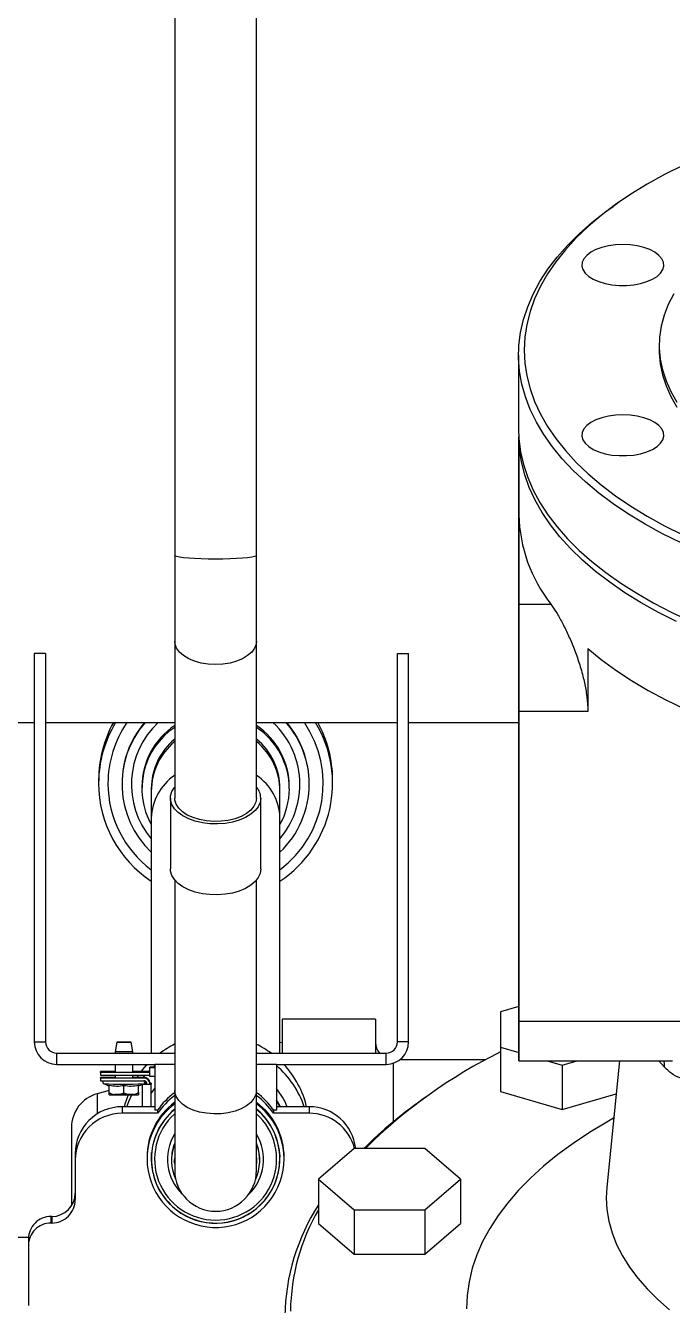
# Model space of a CAD drawing. Header units: millimetres. Extents: x -69706 to 52883, y -6882 to 68885.
# Drawn here: x 6067.6 to 6243.1, y 63258.2 to 63605.4 of the extents above; entities that cross this region are included whole.
import ezdxf

# ---------------------------------------------------------------- set-up
doc = ezdxf.new("R2010")
doc.units = ezdxf.units.MM
doc.layers.add('B2F-H-EQ-P-T20001$0$M-HVAC-EQPM', color=134, linetype='Continuous')

# ---------------------------------------------------------------- blocks, each defined once
blk = doc.blocks.new('B2F-H-EQ-P-T20001$0$CH-B2C-05、09-1000RT_20201019')
at = {"color": 0, "linetype": 'Continuous', "lineweight": 25}
for p, q in [((2193.4, 2173.31), (2193.4, 2020.44)), ((2215.62, 2020.44), (2215.62, 2173.31)), ((2313.64, 2116.06), (2312.39, 2115.18)), ((2324.91, 2077.48), (2324.91, 2076.16)), ((2286.74, 2074.84), (2286.74, 2054.75)), ((2286.81, 2052.64), (2286.81, 2031.5)), ((2286.81, 2052.64), (2286.81, 2047.95)), ((2286.81, 2031.5), (2286.81, 2052.64)), ((2286.81, 2047.95), (2286.81, 1963.92)), ((2286.81, 2007.24), (2286.81, 2031.5)), ((2193.4, 2020.44), (2193.4, 1997.25)), ((2215.62, 1997.25), (2215.62, 2020.44)), ((2286.81, 2007.24), (2295.5, 2007.24)), ((2193.4, 1997.25), (2193.4, 1954.66)), ((2215.62, 1954.66), (2215.62, 1997.25)), ((2158.34, 1993.91), (2155.3, 1993.91)), ((2155.3, 1993.91), (2155.3, 1888.5)), ((2158.34, 1993.91), (2158.34, 1888.5)), ((2253.85, 1888.5), (2253.85, 1993.91)), ((2253.85, 1993.91), (2256.9, 1993.91)), ((2256.9, 1888.5), (2256.9, 1993.91)), ((2305.52, 1995.26), (2305.52, 1978.1)), ((2305.52, 1978.1), (2286.81, 1978.1)), ((2286.81, 1894.07), (2286.81, 1978.1)), ((49.78, 1975.12), (2155.3, 1975.12)), ((2158.34, 1975.12), (2193.4, 1975.12)), ((2215.62, 1975.12), (2253.85, 1975.12)), ((2256.9, 1975.12), (2286.81, 1975.12)), ((2172.76, 1959.66), (2172.76, 1958.65)), ((2179.11, 1958.6), (2179.11, 1958.42)), ((2229.91, 1958.42), (2229.91, 1958.6)), ((2236.26, 1958.65), (2236.26, 1959.66)), ((2184.51, 1957.67), (2184.51, 1957.19)), ((2187.05, 1957.19), (2187.05, 1956.51)), ((2187.05, 1956.51), (2187.05, 1949.26)), ((2221.97, 1956.51), (2221.97, 1957.19)), ((2221.97, 1949.26), (2221.97, 1956.51)), ((2224.51, 1957.19), (2224.51, 1957.67)), ((2192.25, 1954.66), (2192.25, 1935.41)), ((2216.77, 1935.41), (2216.77, 1954.66)), ((2187.05, 1949.26), (2187.05, 1885.45)), ((2221.97, 1885.45), (2221.97, 1949.26)), ((2286.81, 1934.77), (2286.81, 1886.26)), ((2193.4, 1932.44), (2193.4, 1875.34)), ((2215.62, 1875.34), (2215.62, 1932.44)), ((2286.81, 1898.08), (2281.87, 1896.65)), ((2281.87, 1896.65), (2281.87, 1887.03)), ((2281.87, 1896.65), (2281.87, 1884.63)), ((2247.94, 1894.63), (2222.54, 1894.63)), ((2222.54, 1894.63), (2222.54, 1885.45)), ((2247.94, 1894.63), (2247.94, 1885.45)), ((2341.53, 1894.07), (2286.81, 1894.07)), ((2155.3, 1888.5), (2158.34, 1888.5)), ((2161.39, 1885.45), (2193.4, 1885.45)), ((2161.39, 1882.41), (2161.39, 1885.45)), ((2177.66, 1888.42), (2177.21, 1885.83)), ((2177.21, 1885.83), (2177.21, 1885.45)), ((2182.03, 1885.83), (2181.57, 1888.42)), ((2182.03, 1885.45), (2182.03, 1885.83)), ((2193.13, 1885.45), (2193.4, 1885.58)), ((2215.62, 1885.58), (2215.89, 1885.45)), ((2215.62, 1885.45), (2250.8, 1885.45)), ((2222.54, 1888.37), (2221.97, 1888.22)), ((2250.8, 1882.41), (2250.8, 1885.45)), ((2256.9, 1888.5), (2253.85, 1888.5)), ((2281.87, 1887.03), (2281.87, 1875)), ((2281.87, 1887.03), (2286.81, 1885.61)), ((2161.39, 1882.41), (2188.01, 1882.41)), ((2177.21, 1882.41), (2177.21, 1880.32)), ((2182.03, 1880.32), (2182.03, 1882.41)), ((2188.01, 1882.34), (2188.01, 1882.47)), ((2188.01, 1882.47), (2193.4, 1882.47)), ((2193.4, 1882.34), (2188.01, 1882.34)), ((2188.01, 1882.34), (2188.01, 1869.95)), ((2215.62, 1882.47), (2221.01, 1882.47)), ((2221.01, 1882.34), (2215.62, 1882.34)), ((2221.01, 1882.47), (2221.01, 1882.34)), ((2221.01, 1882.41), (2250.8, 1882.41)), ((2221.01, 1882.34), (2221.01, 1869.95)), ((2252.71, 1882.71), (2252.71, 1866.81)), ((2277.82, 1883.61), (2254.44, 1883.61)), ((2281.87, 1884.63), (2281.87, 1875)), ((2286.81, 1883.4), (2328.47, 1883.4)), ((2294.45, 1883.4), (2298.54, 1882.22)), ((2298.54, 1882.22), (2302.63, 1883.4)), ((2298.54, 1882.22), (2298.54, 1870.19)), ((2314.09, 1883.4), (2310.69, 1849.08)), ((2326.33, 1881.61), (2324.76, 1883.4)), ((2173.27, 1880.21), (2173.27, 1880.43)), ((2177.21, 1880.43), (2173.27, 1880.43)), ((2186.67, 1880.21), (2173.27, 1880.21)), ((2173.27, 1880.21), (2173.27, 1879.44)), ((2173.27, 1879.44), (2186.67, 1879.44)), ((2173.27, 1878.66), (2173.27, 1878.88)), ((2177.21, 1878.88), (2173.27, 1878.88)), ((2173.27, 1878.66), (2173.27, 1877.89)), ((2185.07, 1878.66), (2173.27, 1878.66)), ((2177.21, 1879.44), (2177.21, 1878.77)), ((2186.67, 1880.43), (2182.03, 1880.43)), ((2182.03, 1878.77), (2182.03, 1879.44)), ((2185.07, 1878.88), (2182.03, 1878.88)), ((2183.24, 1878.88), (2183.62, 1879.44)), ((2184.89, 1878.88), (2185.37, 1879.44)), ((2185.07, 1878.66), (2185.07, 1878.88)), ((2186.28, 1880.43), (2186.67, 1880.82)), ((2188.01, 1881.63), (2186.67, 1881.63)), ((2186.67, 1881.42), (2186.67, 1881.63)), ((2186.67, 1879.07), (2186.67, 1881.42)), ((2188.01, 1881.42), (2186.67, 1881.42)), ((2188.01, 1879.07), (2186.67, 1879.07)), ((2175.66, 1875.35), (2172.37, 1874.44)), ((2173.27, 1877.89), (2185.07, 1877.89)), ((2175.66, 1874.74), (2175.66, 1876.76)), ((2179.62, 1874.7), (2179.62, 1876.72)), ((2183.58, 1874.74), (2183.58, 1876.76)), ((2184.7, 1877.06), (2184.7, 1877.13)), ((2184.7, 1870.9), (2184.7, 1877.06)), ((2185.08, 1877.06), (2185.08, 1877.16)), ((2185.9, 1877.06), (2185.9, 1877.05)), ((2186.67, 1877.06), (2186.67, 1877.28)), ((2186.67, 1877.27), (2186.67, 1877.06)), ((2187.05, 1877.27), (2187.05, 1877.06)), ((2187.05, 1870.9), (2187.05, 1877.06)), ((2193.4, 1875.34), (2193.4, 1853.67)), ((2215.62, 1853.67), (2215.62, 1875.34)), ((2281.87, 1875), (2298.54, 1870.19)), ((2172.37, 1874.44), (2172.37, 1868.96)), ((2175.66, 1874.17), (2175.66, 1874.17)), ((2183.58, 1874.17), (2183.58, 1874.17)), ((2261.84, 1873.71), (2260.6, 1872.83)), ((2298.54, 1870.19), (2313.2, 1874.42)), ((2179.11, 1870.9), (2179.11, 1869.12)), ((2188.01, 1870.9), (2179.11, 1870.9)), ((2188.76, 1869.12), (2179.11, 1869.12)), ((2188.76, 1869.95), (2188.01, 1869.95)), ((2188.76, 1869.95), (2188.76, 1869.12)), ((2220.26, 1869.95), (2220.26, 1869.12)), ((2221.01, 1869.95), (2220.26, 1869.95)), ((2229.91, 1869.12), (2220.26, 1869.12)), ((2229.91, 1870.9), (2221.01, 1870.9)), ((2229.91, 1870.9), (2229.91, 1869.12)), ((2165.39, 1865.26), (2165.39, 1844.81)), ((2166.41, 1858.2), (2166.41, 1856.43)), ((2187.09, 1857.19), (2187.14, 1858.53)), ((2221.88, 1858.53), (2221.94, 1857.19)), ((2242.08, 1859.61), (2232.45, 1851.28)), ((2261.32, 1859.61), (2242.08, 1859.61)), ((2270.95, 1851.28), (2261.32, 1859.61)), ((2166.41, 1856.43), (2166.41, 1845.71)), ((2185.9, 1857.2), (2185.9, 1856.77)), ((2187.05, 1856.98), (2187.14, 1855.43)), ((2187.09, 1857.19), (2187.09, 1856.76)), ((2192.53, 1856.56), (2192.53, 1856.26)), ((2216.49, 1856.26), (2216.49, 1856.56)), ((2221.88, 1855.43), (2221.97, 1856.98)), ((2221.94, 1856.76), (2221.94, 1857.19)), ((2223.12, 1856.77), (2223.12, 1857.2)), ((2232.45, 1851.28), (2242.08, 1842.94)), ((2232.45, 1851.28), (2232.45, 1839.25)), ((2261.32, 1842.94), (2270.95, 1851.28)), ((2270.95, 1851.28), (2270.95, 1839.25)), ((2165.39, 1844.81), (2165.42, 1844.08)), ((2159.81, 1841.13), (2159.81, 1839.36)), ((2160.06, 1841.13), (2159.81, 1841.13)), ((2160.06, 1841.13), (2160.06, 1839.36)), ((2242.08, 1842.94), (2242.08, 1830.91)), ((2242.08, 1842.94), (2261.32, 1842.94)), ((2261.32, 1842.94), (2261.32, 1830.91)), ((2160.06, 1839.36), (2159.81, 1839.36)), ((2232.45, 1839.25), (2242.08, 1830.91)), ((2261.32, 1830.91), (2270.95, 1839.25)), ((2153.72, 1835.41), (1258.09, 1835.41)), ((2153.71, 1835.04), (2153.71, 1833.26)), ((2153.71, 1833.26), (2153.71, 1817.01)), ((2242.08, 1830.91), (2261.32, 1830.91))]:
    blk.add_line(p, q, dxfattribs=at)
at = {"color": 0, "linetype": 'Continuous', "lineweight": 25, "flags": 128}
for points in [[(2331.27, 2126.25), (2326.31, 2123.78), (2321.62, 2121.18), (2317.19, 2118.47), (2313.05, 2115.64), (2309.19, 2112.72), (2305.64, 2109.7), (2302.4, 2106.6), (2299.47, 2103.41), (2296.87, 2100.16), (2294.61, 2096.85), (2292.68, 2093.48), (2291.1, 2090.07), (2289.86, 2086.62), (2288.98, 2083.15), (2288.45, 2079.66), (2288.27, 2076.16), (2288.45, 2072.66), (2288.98, 2069.16), (2289.86, 2065.69), (2291.1, 2062.24), (2292.68, 2058.83), (2294.61, 2055.46), (2296.87, 2052.15), (2299.47, 2048.9), (2302.4, 2045.72), (2305.64, 2042.61), (2309.19, 2039.59), (2313.05, 2036.67), (2317.19, 2033.85), (2321.62, 2031.13), (2326.31, 2028.53), (2331.27, 2026.06)], [(2330.83, 2023.89), (2325.84, 2026.36), (2321.09, 2028.95), (2316.61, 2031.66), (2312.41, 2034.47), (2308.5, 2037.39), (2304.89, 2040.4), (2301.58, 2043.5), (2298.59, 2046.68), (2295.92, 2049.93), (2293.59, 2053.24), (2291.58, 2056.61), (2289.92, 2060.02), (2288.61, 2063.47), (2287.64, 2066.95), (2287.02, 2070.45), (2286.76, 2073.96), (2286.84, 2077.47), (2287.29, 2080.98), (2288.08, 2084.47), (2289.22, 2087.93), (2290.71, 2091.36), (2292.54, 2094.75), (2294.71, 2098.09), (2297.22, 2101.38), (2300.05, 2104.59), (2303.2, 2107.73), (2306.66, 2110.79), (2310.42, 2113.75), (2312.39, 2115.18)], [(2315.04, 2104.8), (2313.06, 2104.71), (2311.14, 2104.44), (2309.34, 2104.01), (2307.73, 2103.43), (2306.35, 2102.71), (2305.26, 2101.87), (2304.47, 2100.96), (2304.03, 2099.99), (2303.94, 2098.99), (2304.21, 2098.01), (2304.82, 2097.06), (2305.77, 2096.18), (2307.01, 2095.4), (2308.51, 2094.75), (2310.22, 2094.24), (2312.09, 2093.89), (2314.05, 2093.71), (2316.04, 2093.71), (2318, 2093.89), (2319.86, 2094.24), (2321.57, 2094.75), (2323.07, 2095.4), (2324.32, 2096.18), (2325.26, 2097.06), (2325.88, 2098.01), (2326.14, 2098.99), (2326.05, 2099.99), (2325.61, 2100.96), (2324.83, 2101.87), (2323.73, 2102.71), (2322.35, 2103.43), (2320.74, 2104.01), (2318.95, 2104.44), (2317.03, 2104.71), (2315.04, 2104.8)], [(2328.84, 2091.46), (2327.36, 2088.57), (2326.23, 2085.64), (2325.44, 2082.69), (2325.01, 2079.71), (2324.92, 2076.73), (2325.18, 2073.75), (2325.79, 2070.78), (2326.75, 2067.84), (2328.06, 2064.93), (2329.7, 2062.06)], [(2324.91, 2076.16), (2324.92, 2075.41), (2325.18, 2072.43), (2325.79, 2069.46), (2326.75, 2066.52), (2328.06, 2063.61), (2329.7, 2060.74)], [(2315.04, 2058.63), (2313.06, 2058.54), (2311.14, 2058.27), (2309.34, 2057.84), (2307.73, 2057.25), (2306.35, 2056.53), (2305.26, 2055.7), (2304.47, 2054.79), (2304.03, 2053.82), (2303.94, 2052.82), (2304.21, 2051.83), (2304.82, 2050.89), (2305.77, 2050.01), (2307.01, 2049.23), (2308.51, 2048.57), (2310.22, 2048.06), (2312.09, 2047.71), (2314.05, 2047.54), (2316.04, 2047.54), (2318, 2047.71), (2319.86, 2048.06), (2321.57, 2048.57), (2323.07, 2049.23), (2324.32, 2050.01), (2325.26, 2050.89), (2325.88, 2051.83), (2326.14, 2052.82), (2326.05, 2053.82), (2325.61, 2054.79), (2324.83, 2055.7), (2323.73, 2056.53), (2322.35, 2057.25), (2320.74, 2057.84), (2318.95, 2058.27), (2317.03, 2058.54), (2315.04, 2058.63)], [(2286.74, 2054.75), (2286.84, 2052.11), (2287.29, 2048.61), (2288.08, 2045.12), (2289.22, 2041.65), (2290.71, 2038.22), (2292.54, 2034.83), (2294.71, 2031.49), (2297.22, 2028.21), (2300.05, 2024.99), (2303.2, 2021.85), (2306.66, 2018.8), (2310.42, 2015.83), (2314.48, 2012.96), (2318.82, 2010.2), (2323.43, 2007.55), (2328.3, 2005.02), (2333.42, 2002.62)], [(2329.61, 2002.52), (2324.67, 2005.02), (2320, 2007.64), (2315.59, 2010.37), (2311.46, 2013.21), (2307.62, 2016.15), (2304.09, 2019.19), (2300.86, 2022.31), (2297.95, 2025.5), (2295.37, 2028.76), (2293.11, 2032.09), (2291.2, 2035.47), (2289.62, 2038.89), (2288.39, 2042.35), (2287.51, 2045.83), (2286.98, 2049.33), (2286.81, 2052.63)], [(2286.81, 2032.4), (2286.81, 2034.1), (2286.81, 2035.92), (2286.81, 2037.78), (2286.81, 2039.62), (2286.81, 2041.37), (2286.81, 2042.96), (2286.81, 2044.32), (2286.81, 2045.41), (2286.81, 2046.18), (2286.81, 2046.6), (2286.81, 2046.66), (2286.81, 2046.36), (2286.81, 2045.7), (2286.81, 2044.72), (2286.81, 2043.44), (2286.81, 2041.92), (2286.81, 2040.22), (2286.81, 2038.4), (2286.81, 2036.54), (2286.81, 2034.69), (2286.81, 2032.95), (2286.81, 2031.36), (2286.81, 2030), (2286.81, 2028.91), (2286.81, 2028.14), (2286.81, 2027.72), (2286.81, 2027.65), (2286.81, 2027.96), (2286.81, 2028.62), (2286.81, 2029.6), (2286.81, 2030.88), (2286.81, 2032.4)], [(2305.52, 1995.26), (2309.19, 1992.26), (2313.16, 1989.35), (2317.41, 1986.55), (2321.94, 1983.86), (2326.74, 1981.29), (2331.78, 1978.84)], [(2286.81, 1944.34), (2286.81, 1948.19), (2286.81, 1952.2), (2286.81, 1956.33), (2286.81, 1960.56), (2286.81, 1964.86), (2286.81, 1969.19), (2286.81, 1973.55), (2286.81, 1977.88), (2286.81, 1982.17), (2286.81, 1986.38), (2286.81, 1990.5), (2286.81, 1994.48), (2286.81, 1998.3), (2286.81, 2001.95), (2286.81, 2005.39), (2286.81, 2008.6), (2286.81, 2011.56), (2286.81, 2014.25), (2286.81, 2016.65), (2286.81, 2018.75), (2286.81, 2020.53), (2286.81, 2021.98), (2286.81, 2023.09), (2286.81, 2023.86), (2286.81, 2024.27), (2286.81, 2024.33), (2286.81, 2024.03), (2286.81, 2023.39), (2286.81, 2022.39), (2286.81, 2021.05), (2286.81, 2019.38), (2286.81, 2017.38), (2286.81, 2015.08), (2286.81, 2012.48), (2286.81, 2009.61), (2286.81, 2006.48), (2286.81, 2003.12), (2286.81, 1999.54), (2286.81, 1995.77), (2286.81, 1991.84), (2286.81, 1987.77), (2286.81, 1983.58), (2286.81, 1979.32), (2286.81, 1974.99), (2286.81, 1970.65), (2286.81, 1966.3), (2286.81, 1961.98), (2286.81, 1957.73), (2286.81, 1953.56), (2286.81, 1949.51), (2286.81, 1945.6), (2286.81, 1941.87), (2286.81, 1938.32), (2286.81, 1934.99), (2286.81, 1931.91), (2286.81, 1929.08), (2286.81, 1926.53), (2286.81, 1924.28), (2286.81, 1922.34), (2286.81, 1920.72), (2286.81, 1919.44), (2286.81, 1918.5), (2286.81, 1917.91), (2286.81, 1917.67), (2286.81, 1917.79), (2286.81, 1918.26), (2286.81, 1919.09), (2286.81, 1920.26), (2286.81, 1921.76), (2286.81, 1923.6), (2286.81, 1925.75), (2286.81, 1928.2), (2286.81, 1930.93), (2286.81, 1933.94), (2286.81, 1937.19), (2286.81, 1940.66), (2286.81, 1944.34)], [(2204.51, 2019.47), (2202.53, 2019.48), (2200.61, 2019.53), (2198.81, 2019.6), (2197.2, 2019.71), (2195.82, 2019.83), (2194.72, 2019.98), (2193.94, 2020.14), (2193.5, 2020.31), (2193.4, 2020.44)], [(2215.62, 2020.44), (2215.52, 2020.31), (2215.08, 2020.14), (2214.3, 2019.98), (2213.2, 2019.83), (2211.82, 2019.71), (2210.21, 2019.6), (2208.42, 2019.53), (2206.49, 2019.48), (2204.51, 2019.47)], [(2286.81, 1978.1), (2286.81, 1980.6), (2286.81, 1983.24), (2286.81, 1985.98), (2286.81, 1988.77), (2286.81, 1991.55), (2286.81, 1994.29), (2286.81, 1996.93), (2286.81, 1999.43), (2286.81, 2001.75), (2286.81, 2003.85), (2286.81, 2005.69), (2286.81, 2007.24)], [(2204.51, 1990.88), (2202.53, 1990.98), (2200.61, 1991.28), (2198.81, 1991.78), (2197.2, 1992.45), (2195.82, 1993.28), (2194.72, 1994.23), (2193.94, 1995.28), (2193.5, 1996.4), (2193.4, 1997.25)], [(2215.62, 1997.25), (2215.52, 1996.4), (2215.08, 1995.28), (2214.3, 1994.23), (2213.2, 1993.28), (2211.82, 1992.45), (2210.21, 1991.78), (2208.42, 1991.28), (2206.49, 1990.98), (2204.51, 1990.88)], [(2286.81, 1983.97), (2286.81, 1985.67), (2286.81, 1987.49), (2286.81, 1989.36), (2286.81, 1991.2), (2286.81, 1992.95), (2286.81, 1994.53), (2286.81, 1995.89), (2286.81, 1996.98), (2286.81, 1997.75), (2286.81, 1998.18), (2286.81, 1998.24), (2286.81, 1997.93), (2286.81, 1997.28), (2286.81, 1996.29), (2286.81, 1995.01), (2286.81, 1993.5), (2286.81, 1991.8), (2286.81, 1989.98), (2286.81, 1988.11), (2286.81, 1986.27), (2286.81, 1984.52), (2286.81, 1982.93), (2286.81, 1981.57), (2286.81, 1980.48), (2286.81, 1979.71), (2286.81, 1979.29), (2286.81, 1979.23), (2286.81, 1979.53), (2286.81, 1980.19), (2286.81, 1981.18), (2286.81, 1982.45), (2286.81, 1983.97)], [(2286.81, 1963.92), (2286.81, 1961.42), (2286.81, 1958.77), (2286.81, 1956.04), (2286.81, 1953.25), (2286.81, 1950.47), (2286.81, 1947.73), (2286.81, 1945.09), (2286.81, 1942.58), (2286.81, 1940.26), (2286.81, 1938.16), (2286.81, 1936.32), (2286.81, 1934.77)], [(2286.81, 1948.52), (2286.81, 1950.22), (2286.81, 1952.04), (2286.81, 1953.91), (2286.81, 1955.75), (2286.81, 1957.5), (2286.81, 1959.08), (2286.81, 1960.44), (2286.81, 1961.53), (2286.81, 1962.3), (2286.81, 1962.73), (2286.81, 1962.79), (2286.81, 1962.48), (2286.81, 1961.83), (2286.81, 1960.84), (2286.81, 1959.56), (2286.81, 1958.05), (2286.81, 1956.34), (2286.81, 1954.53), (2286.81, 1952.66), (2286.81, 1950.82), (2286.81, 1949.07), (2286.81, 1947.48), (2286.81, 1946.12), (2286.81, 1945.03), (2286.81, 1944.26), (2286.81, 1943.84), (2286.81, 1943.78), (2286.81, 1944.08), (2286.81, 1944.74), (2286.81, 1945.73), (2286.81, 1947), (2286.81, 1948.52)], [(2216.77, 1954.66), (2216.59, 1953.47), (2216.07, 1952.31), (2215.21, 1951.23), (2214.05, 1950.24), (2212.61, 1949.38), (2210.94, 1948.67), (2209.08, 1948.13), (2207.09, 1947.78), (2205.03, 1947.63), (2202.95, 1947.68), (2200.92, 1947.93), (2198.99, 1948.38), (2197.22, 1949), (2195.66, 1949.79), (2194.36, 1950.72), (2193.34, 1951.76), (2192.65, 1952.88), (2192.3, 1954.06), (2192.3, 1955.25), (2192.65, 1956.43), (2193.34, 1957.55), (2193.4, 1957.62)], [(2215.62, 1954.66), (2215.44, 1953.52), (2214.91, 1952.42), (2214.05, 1951.39), (2212.88, 1950.46), (2211.44, 1949.67), (2209.78, 1949.04), (2207.94, 1948.59), (2206, 1948.34), (2204.01, 1948.29), (2202.04, 1948.44), (2200.14, 1948.79), (2198.39, 1949.34), (2196.83, 1950.05), (2195.52, 1950.91), (2194.5, 1951.89), (2193.8, 1952.96), (2193.44, 1954.08), (2193.4, 1954.66)], [(2216.77, 1935.41), (2216.59, 1934.22), (2216.07, 1933.07), (2215.21, 1931.98), (2214.05, 1930.99), (2212.61, 1930.13), (2210.94, 1929.42), (2209.08, 1928.89), (2207.09, 1928.54), (2205.03, 1928.39), (2202.95, 1928.44), (2200.92, 1928.69), (2198.99, 1929.13), (2197.22, 1929.76), (2195.66, 1930.54), (2194.36, 1931.47), (2193.34, 1932.51), (2192.65, 1933.64), (2192.3, 1934.81), (2192.25, 1935.41)], [(2286.81, 1900.09), (2286.81, 1901.8), (2286.81, 1903.61), (2286.81, 1905.48), (2286.81, 1907.32), (2286.81, 1909.07), (2286.81, 1910.66), (2286.81, 1912.02), (2286.81, 1913.11), (2286.81, 1913.88), (2286.81, 1914.3), (2286.81, 1914.36), (2286.81, 1914.06), (2286.81, 1913.4), (2286.81, 1912.41), (2286.81, 1911.14), (2286.81, 1909.62), (2286.81, 1907.92), (2286.81, 1906.1), (2286.81, 1904.23), (2286.81, 1902.39), (2286.81, 1900.64), (2286.81, 1899.06), (2286.81, 1897.7), (2286.81, 1896.61), (2286.81, 1895.84), (2286.81, 1895.41), (2286.81, 1895.35), (2286.81, 1895.66), (2286.81, 1896.31), (2286.81, 1897.3), (2286.81, 1898.58), (2286.81, 1900.09)], [(2286.81, 1886.26), (2286.81, 1885.02), (2286.81, 1884.13), (2286.81, 1883.58), (2286.81, 1883.4), (2286.81, 1883.58), (2286.81, 1884.13), (2286.81, 1885.02), (2286.81, 1886.26), (2286.81, 1887.81), (2286.81, 1889.65), (2286.81, 1891.75), (2286.81, 1894.07)], [(2182.03, 1885.83), (2181.85, 1885.81), (2181.32, 1885.8), (2180.54, 1885.79), (2179.62, 1885.78), (2178.69, 1885.79), (2177.91, 1885.8), (2177.39, 1885.81), (2177.21, 1885.83), (2177.21, 1885.83)], [(2181.57, 1888.42), (2181.43, 1888.4), (2181, 1888.39), (2180.37, 1888.39), (2179.62, 1888.38), (2178.87, 1888.39), (2178.24, 1888.39), (2177.81, 1888.4), (2177.66, 1888.42), (2177.81, 1888.43), (2178.24, 1888.44), (2178.87, 1888.45), (2179.62, 1888.45), (2180.37, 1888.45), (2181, 1888.44), (2181.43, 1888.43), (2181.57, 1888.42)], [(2184.33, 1880.43), (2185.77, 1882.14), (2186.01, 1882.41)], [(2187.52, 1881.63), (2187.93, 1881.99), (2188.01, 1882.06)], [(2189.01, 1882.4), (2189.16, 1882.42), (2189.6, 1882.43), (2190.25, 1882.44), (2191.01, 1882.44), (2191.78, 1882.44), (2192.42, 1882.43), (2192.86, 1882.42), (2193.01, 1882.4), (2192.86, 1882.39), (2192.42, 1882.38), (2191.78, 1882.37), (2191.01, 1882.37), (2190.25, 1882.37), (2189.6, 1882.38), (2189.16, 1882.39), (2189.01, 1882.4)], [(2220.01, 1882.4), (2219.86, 1882.39), (2219.43, 1882.38), (2218.78, 1882.37), (2218.01, 1882.37), (2217.25, 1882.37), (2216.6, 1882.38), (2216.16, 1882.39), (2216.01, 1882.4), (2216.16, 1882.42), (2216.6, 1882.43), (2217.25, 1882.44), (2218.01, 1882.44), (2218.78, 1882.44), (2219.43, 1882.43), (2219.86, 1882.42), (2220.01, 1882.4)], [(2326.33, 1881.61), (2326.3, 1882.74), (2326.17, 1883.4)], [(2185.24, 1877.29), (2185.42, 1877.29), (2185.87, 1877.29)], [(2187.05, 1874.53), (2187.73, 1875.48), (2188.01, 1875.83)], [(2215.62, 1875.34), (2215.44, 1874.2), (2214.91, 1873.1), (2214.05, 1872.07), (2212.88, 1871.14), (2211.44, 1870.35), (2209.78, 1869.72), (2207.94, 1869.27), (2206, 1869.02), (2204.01, 1868.97), (2202.04, 1869.12), (2200.14, 1869.47), (2198.39, 1870.02), (2196.83, 1870.73), (2195.52, 1871.59), (2194.5, 1872.57), (2193.8, 1873.64), (2193.44, 1874.76), (2193.4, 1875.34)], [(2179.8, 1870.9), (2180.01, 1871.7), (2180.85, 1874.23)], [(2180.45, 1870.9), (2180.97, 1872.29), (2181.8, 1874.11)], [(2222.11, 1870.92), (2221.96, 1871.21), (2221.01, 1872.78)], [(2222.01, 1870.9), (2221.96, 1870.99), (2221.01, 1872.57)], [(2312.54, 1867.77), (2310.73, 1866.75), (2306, 1863.92), (2301.55, 1860.97), (2297.38, 1857.93), (2293.51, 1854.78), (2289.95, 1851.55), (2286.7, 1848.24), (2283.78, 1844.85), (2281.18, 1841.39), (2278.91, 1837.88), (2276.99, 1834.32), (2275.41, 1830.71), (2274.17, 1827.07), (2273.29, 1823.41), (2272.76, 1819.73), (2272.58, 1816.04)], [(2193.4, 1855.84), (2193.38, 1856.1), (2193.37, 1856.6)], [(2193.4, 1855.51), (2193.38, 1855.76), (2193.4, 1857.01)], [(2215.62, 1857.01), (2215.64, 1855.76), (2215.62, 1855.51)], [(2215.65, 1856.6), (2215.64, 1856.1), (2215.62, 1855.84)], [(2310.69, 1849.08), (2310.55, 1846.21), (2310.72, 1843.02), (2311.25, 1839.84), (2312.13, 1836.67), (2313.35, 1833.53), (2314.92, 1830.44), (2316.83, 1827.39), (2319.07, 1824.39), (2321.64, 1821.47), (2324.52, 1818.62), (2327.72, 1815.85)]]:
    blk.add_lwpolyline(points, dxfattribs=at)
at = {"color": 0, "linetype": 'Continuous', "lineweight": 25}
for centre, radius, start, end in [((2327.52, 2032.41), 40.72, 181.2747, 218.1635), ((2204.5, 1958.65), 31.74, 148.7382, 180.0005), ((2204.5, 1959.66), 31.74, 150.8682, 180), ((2204.5, 1958.6), 29.2, 145.5577, 179.9996), ((2204.5, 1958.42), 25.39, 138.899, 226.5735), ((2204.5, 1958.6), 25.39, 139.4278, 179.9996), ((2204.5, 1958.38), 22.85, 132.9148, 220.1968), ((2204.51, 1957.67), 20, 123.7428, 179.9988), ((2204.51, 1957.19), 20, 123.7418, 209.1921), ((2204.51, 1957.67), 20, 0.0016, 56.2568), ((2204.51, 1957.19), 20, 0.0016, 56.2568), ((2204.52, 1958.38), 22.86, 0.0012, 47.0843), ((2204.52, 1958.65), 31.74, 303.3601, 31.2599), ((2204.52, 1958.6), 29.2, 306.7075, 34.4418), ((2204.52, 1958.42), 25.39, 0.0005, 41.1011), ((2204.52, 1958.6), 25.39, 0.0005, 40.5721), ((2204.52, 1959.66), 31.74, 0.0004, 29.1315), ((2204.51, 1957.19), 17.46, 129.5154, 179.999), ((2204.51, 1956.51), 17.46, 129.5151, 179.9992), ((2204.51, 1957.19), 17.46, 0.0007, 50.4848), ((2204.51, 1956.51), 17.46, 0.0009, 50.4846), ((2204.5, 1958.65), 31.74, 180.0015, 236.6387), ((2204.5, 1958.6), 29.2, 180.0013, 233.2915), ((2201.53, 1948.81), 14.49, 124.1528, 178.2294), ((2207.72, 1948.94), 14.26, 1.2796, 56.3381), ((2204.52, 1958.42), 25.39, 313.4268, 359.9993), ((2204.52, 1958.38), 22.86, 319.8033, 359.9994), ((2211.99, 1954.52), 4.78, 1.6558, 40.5164), ((2204.52, 1957.19), 20, 330.8067, 360), ((2161.39, 1888.5), 6.1, 180, 270), ((2161.39, 1888.5), 3.05, 180, 270), ((2204.51, 1864.99), 25.41, 115.942, 126.3576), ((2204.51, 1864.99), 25.4, 53.642, 64.0582), ((2343.75, 1760.06), 140.11, 116.2101, 134.7205), ((2252.71, 1888.37), 4.76, 180, 217.8385), ((2250.8, 1888.5), 6.1, 270, 0), ((2250.8, 1888.5), 3.05, 270, 360), ((2204.52, 1862.75), 25.39, 18.7146, 49.5), ((2204.52, 1865), 25.39, 13.4236, 43.2636), ((2179.02, 1914.93), 34.66, 267.0059, 270.9959), ((2179.62, 1934.34), 55.63, 267.5138, 272.4862), ((2180.22, 1914.93), 34.66, 269.0041, 272.9941), ((2185.07, 1877.28), 1.6, 0.0039, 90.0046), ((2185.07, 1877.06), 1.6, 0.0052, 90.0055), ((2179.62, 1889.08), 13.11, 245.4896, 252.4062), ((2179.88, 2030.16), 153.12, 267.8657, 271.8025), ((2177.73, 1885.93), 9.41, 257.2631, 281.582), ((2181.51, 1885.93), 9.41, 258.418, 282.7369), ((2179.62, 1889.08), 13.11, 287.5938, 292.8004), ((2185.87, 1904.15), 27.12, 267.5169, 272.4831), ((2185.07, 1877.06), 0.838, 0.0058, 90.0054), ((2185.67, 1865.95), 11.34, 88.9947, 93.0033), ((2185.91, 1898.53), 21.49, 267.7753, 271.8977), ((2186.65, 1872.08), 5.21, 85.6355, 89.8318), ((2204.52, 1862.61), 21.14, 23.0865, 38.7169), ((2174.92, 1865.26), 9.53, 105.5241, 180), ((2177.29, 1895.57), 21.46, 265.6213, 270.9151), ((2179.62, 1805.33), 68.93, 87.1273, 92.8727), ((2179.62, 2083.45), 209.35, 269.4578, 270.5422), ((2181.94, 1895.57), 21.46, 269.085, 274.3787), ((2204.51, 1857.2), 18.6, 126.5226, 179.9991), ((2204.51, 1856.77), 18.6, 179.9993, 53.3192), ((2204.51, 1856.77), 18.6, 126.6686, 179.999), ((2204.51, 1859.23), 19.05, 125.6799, 145.754), ((2204.51, 1858.4), 19.05, 125.6813, 145.7532), ((2204.51, 1857.2), 18.6, 0.0011, 53.4774), ((2204.51, 1859.23), 19.05, 34.2465, 54.3195), ((2204.51, 1858.4), 19.05, 34.2467, 54.3185), ((2330.56, 1772.94), 121.95, 125.008, 134.7067), ((2179.11, 1858.2), 12.7, 89.9956, 179.9956), ((2179.11, 1856.42), 12.7, 89.9956, 179.9956), ((2204.51, 1856.77), 17.46, 179.9995, 50.4725), ((2204.51, 1856.77), 17.46, 129.5153, 179.9991), ((2204.51, 1856.76), 17.42, 129.6185, 179.9993), ((2204.51, 1856.71), 16.56, 132.1326, 270.0082), ((2204.51, 1856.71), 16.56, 269.9916, 47.8677), ((2204.51, 1856.76), 17.42, 0.0009, 50.3812), ((2229.91, 1858.2), 12.7, 6.394, 90.0039), ((2229.91, 1856.42), 12.7, 14.5375, 90.0031), ((2204.51, 1856.62), 13.05, 148.3642, 226.1507), ((2204.51, 1856.56), 11.97, 158.1039, 180.0006), ((2204.51, 1856.62), 13.05, 313.8495, 31.6356), ((2204.52, 1856.56), 11.97, 359.9993, 21.8958), ((2204.51, 1856.26), 11.97, 158.1059, 205.4355), ((2204.51, 1856.26), 11.97, 334.5642, 21.8942), ((2204.51, 1856.77), 17.42, 180.0039, 270.0049), ((2204.51, 1856.77), 17.42, 269.9961, 359.9951), ((2204.51, 1853.67), 11.11, 180, 0), ((2160.06, 1847.48), 6.35, 269.996, 359.9957), ((2160.06, 1845.71), 6.35, 269.9952, 359.996), ((2280.6, 1813.24), 57.3, 147.1711, 179.0697), ((2159.81, 1835.04), 6.1, 89.995, 179.996), ((2280.15, 1814.92), 55.32, 149.5656, 179.4125), ((2159.81, 1833.26), 6.1, 89.9956, 179.996)]:
    blk.add_arc(centre, radius, start, end, dxfattribs=at)
for points, knots in [([(2295.5, 2007.24), (2295.99, 2006.54), (2296.98, 2005.12), (2298.55, 2002.34), (2300.13, 1999.15), (2301.66, 1995.6), (2303.06, 1991.77), (2304.21, 1987.87), (2305.02, 1984.06), (2305.46, 1980.78), (2305.51, 1978.88), (2305.52, 1978.1)], [0, 0, 0, 0, 0.117933, 0.235889, 0.353778, 0.471644, 0.590007, 0.708278, 0.816427, 0.924499, 1, 1, 1, 1]), ([(2346.24, 1892.53), (2346.01, 1891.27), (2345.58, 1888.87), (2344.33, 1885.91), (2342.57, 1883.06), (2340.13, 1880.58), (2337.18, 1878.87), (2334.23, 1878.16), (2331.41, 1878.35), (2328.71, 1879.39), (2327.12, 1880.87), (2326.33, 1881.61)], [0, 0, 0, 0, 0.096348, 0.182722, 0.269166, 0.400077, 0.531124, 0.648702, 0.766247, 0.883175, 1, 1, 1, 1]), ([(2174.11, 1877.93), (2174.08, 1877.9), (2174.01, 1877.85), (2173.93, 1877.72), (2173.92, 1877.61), (2173.92, 1877.56)], [0, 0, 0, 0, 0.295537, 0.643026, 1, 1, 1, 1]), ([(2173.92, 1877.56), (2173.92, 1877.5), (2173.93, 1877.4), (2174.01, 1877.28), (2174.09, 1877.2), (2174.16, 1877.16), (2174.22, 1877.13), (2174.25, 1877.13), (2174.26, 1877.12)], [0, 0, 0, 0, 0.231048, 0.417275, 0.576272, 0.715869, 0.844389, 1, 1, 1, 1]), ([(2185.24, 1877.3), (2185.24, 1877.31), (2185.28, 1877.35), (2185.32, 1877.47), (2185.33, 1877.63), (2185.28, 1877.77), (2185.21, 1877.86), (2185.17, 1877.9), (2185.15, 1877.91)], [0, 0, 0, 0, 0.034052, 0.267392, 0.509021, 0.734855, 0.919363, 1, 1, 1, 1]), ([(2175.66, 1874.74), (2176.22, 1874.46), (2176.87, 1874.14), (2177.55, 1874.11), (2177.64, 1874.11)], [0, 0, 0, 0, 0.879041, 1, 1, 1, 1]), ([(2175.66, 1874.17), (2175.66, 1874.22), (2175.66, 1874.29), (2175.66, 1874.62), (2175.66, 1874.74)], [0, 0, 0, 0, 0.627671, 1, 1, 1, 1]), ([(2177.64, 1874.11), (2177.99, 1874.14), (2178.68, 1874.21), (2179.31, 1874.54), (2179.62, 1874.7)], [0, 0, 0, 0, 0.504, 1, 1, 1, 1]), ([(2179.62, 1874.7), (2180.18, 1874.43), (2180.83, 1874.12), (2181.52, 1874.11), (2181.6, 1874.11)], [0, 0, 0, 0, 0.879029, 1, 1, 1, 1]), ([(2181.6, 1874.11), (2181.95, 1874.15), (2182.64, 1874.23), (2183.27, 1874.57), (2183.58, 1874.74)], [0, 0, 0, 0, 0.503989, 1, 1, 1, 1]), ([(2183.58, 1874.74), (2183.58, 1874.62), (2183.58, 1874.29), (2183.58, 1874.22), (2183.58, 1874.17)], [0, 0, 0, 0, 0.372329, 1, 1, 1, 1])]:
    blk.add_open_spline(points, degree=3, knots=knots, dxfattribs=at)

msp = doc.modelspace()

# ---------------------------------------------------------------- block references
at = {"layer": 'B2F-H-EQ-P-T20001$0$M-HVAC-EQPM'}
msp.add_blockref('B2F-H-EQ-P-T20001$0$CH-B2C-05、09-1000RT_20201019', (3914.631, 61441.218, 8.109), dxfattribs=at)

doc.saveas('drawing.dxf')
